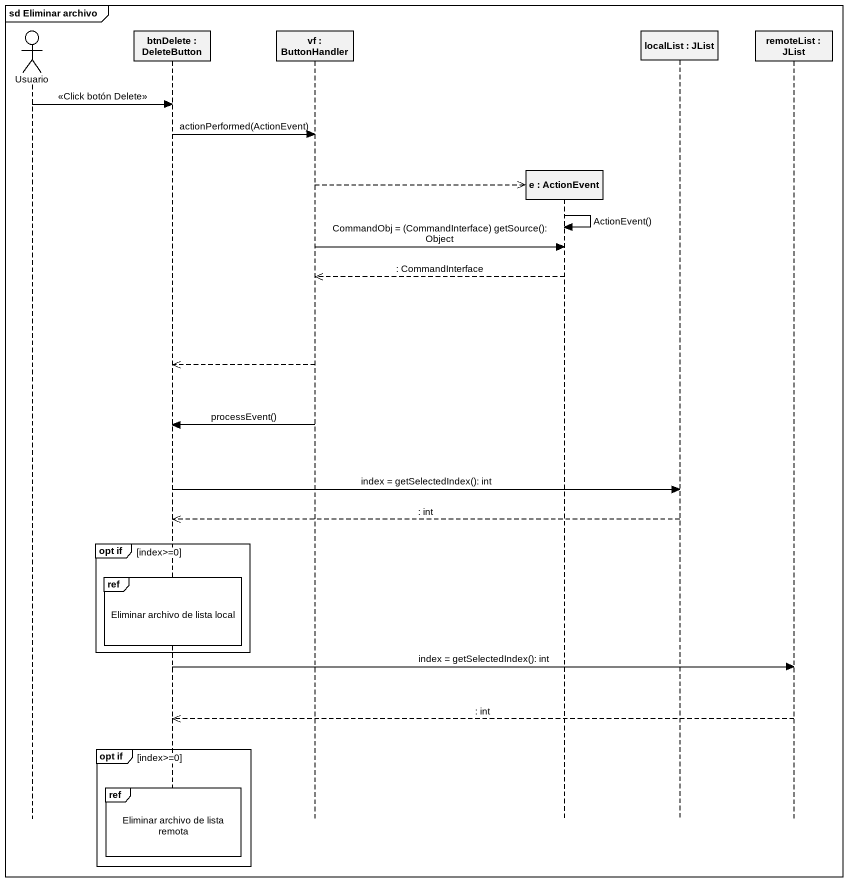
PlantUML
@startuml
mainframe sd Eliminar archivo
hide footbox
actor Usuario
participant "btnDelete : DeleteButton" as btnDelete
participant "vf : ButtonHandler" as vf
participant "e : ActionEvent" as e
participant "localList : JList" as localList
participant "remoteList : JList" as remoteList

Usuario -> btnDelete : <<Click botón Delete>>
btnDelete -> vf : actionPerformed(ActionEvent)
vf -->> e **
e -> e : ActionEvent()
vf -> e : CommandObj = (CommandInterface) getSource(): Object
e -->> vf : : CommandInterface
vf -->> btnDelete
vf -> btnDelete : processEvent()
btnDelete -> localList : index = getSelectedIndex(): int
localList -->> btnDelete : : int
group opt if [index>=0]
  ref over btnDelete : Eliminar archivo de lista local
end
btnDelete -> remoteList : index = getSelectedIndex(): int
remoteList -->> btnDelete : : int
group opt if [index>=0]
  ref over btnDelete : Eliminar archivo de lista remota
end
@enduml
